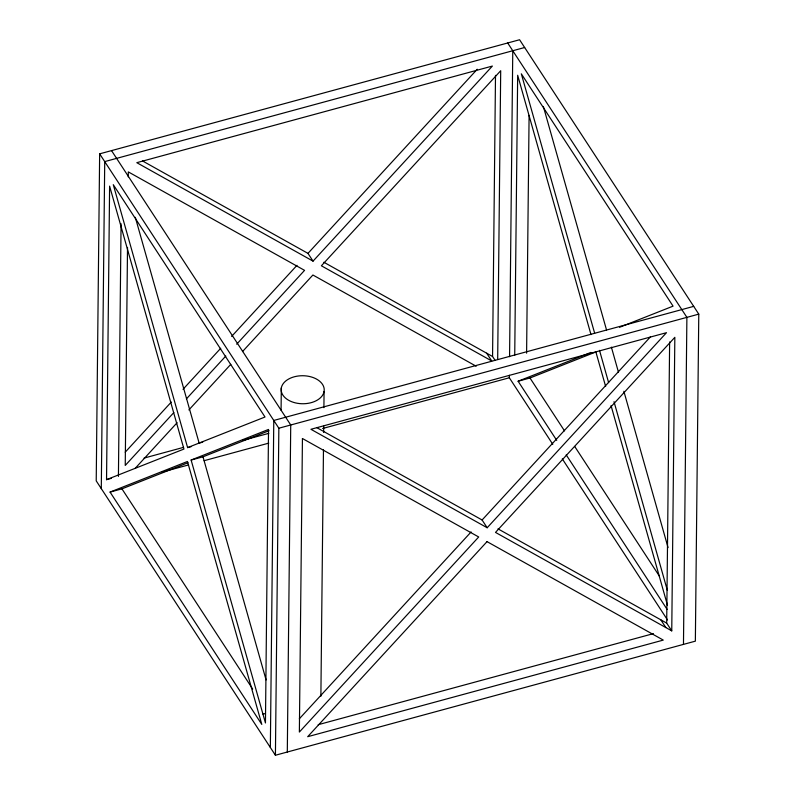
<?xml version="1.0" encoding="UTF-8"?>
<svg xmlns="http://www.w3.org/2000/svg" width="795" height="795" viewBox="0 0 795 795"><rect width="100%" height="100%" fill="white"/><g stroke="black" fill="none" stroke-linecap="round" stroke-linejoin="round"><path stroke-width="1.19" d="M99.643 153.842L96.225 480.866L275.418 755.25L695.357 641.158L698.775 314.134L519.582 39.75L99.643 153.842L278.846 428.217L275.418 755.25M101.293 488.637L104.721 161.604L524.65 47.511M106.54 479.653L109.611 186.119L183.943 449.056L106.54 479.653L111.29 478.361M118.425 476.424L121.069 223.763M127.518 247.444L125.242 465.433L173.847 412.555M128.263 176.848L128.313 171.899L304.565 270.36L236.691 344.195M270.35 747.489L273.778 420.456L693.707 306.363M281.082 410.23L281.311 387.93M287.303 752.02L290.731 424.987L111.529 150.613M320.882 696.281L323.466 449.771M323.644 432.43L323.714 426.239M323.903 407.656L324.072 391.547A21.535 14.012 0.6 0 0 294.239 376.8A21.535 14.012 0.6 0 0 289.768 400.869A21.535 14.012 0.6 0 0 324.072 391.547M495.096 360.373L492.562 356.488L495.504 75.346M497.68 359.3L500.701 70.725L321.379 265.788L491.737 360.96L486.669 353.199M552.793 444.306L509.337 377.774L509.366 375.3M509.565 356.716L512.765 50.741M514.733 355.166L517.664 75.257L590.983 334.606M526.598 353.179L529.092 115.374M671.755 630.872L495.504 532.412L674.836 337.338L671.755 630.872L666.687 623.101L669.629 341.959M683.471 644.387L686.89 317.354L507.697 42.98M125.193 452.196L171.283 402.061M183.019 389.302L220.722 348.28M231.623 336.424L296.982 265.331M313.041 261.138L136.79 162.677L492.373 66.065L313.041 261.138L307.973 253.376L477.248 69.245M186.408 398.891L225.8 356.041M135.249 468.265L177.146 422.682M188.882 409.922L230.779 364.349M242.505 351.579L312.902 275.01L476.175 366.227M299.317 718.809L471.107 531.944M487.176 527.751L310.915 429.29L666.498 332.678L487.176 527.751L482.098 519.99L650.539 336.762M187.61 447.605L265.013 417.007L113.278 184.669L187.61 447.605L191.168 446.641M110.058 492.085L187.461 461.478L261.793 724.414L110.058 492.085L121.943 488.855L187.958 462.75M191.118 460.037L268.531 429.439L265.451 722.973L191.118 460.037L203.003 456.807L269.028 430.711M619.563 327.302L673.057 306.145L521.321 73.816L594.64 333.165M556.719 440.341L518.101 381.222L590.953 352.423M518.101 381.222L529.987 377.993L596.011 351.897M144.064 458.089L183.575 447.356M199.138 443.123L202.725 442.149M278.846 428.217L698.775 314.134M242.525 440.48L268.859 433.325M162.25 472.071L188.584 464.916M204.136 460.693L268.77 443.133M322.631 428.505L509.337 377.774M262.966 714.178L265.341 713.532M318.189 724.702L653.42 633.625M142.534 160.948L307.973 253.376M323.853 262.241L492.562 356.488M316.658 427.561L482.098 519.99M497.978 528.854L666.687 623.101M529.987 377.993L564.53 430.89M574.696 446.442L659.373 576.097M566.199 454.859L667.134 609.407M562.294 458.864L667.532 619.991M660.794 619.812L665.872 627.583M121.943 488.855L252.681 689.036M543.343 106.441L606.525 329.935M611.385 347.137L618.47 372.199M623.866 391.289L668.058 547.596M599.51 350.366L608.612 382.584M614.008 401.674L667.303 590.198M595.843 351.817L605.641 386.479M611.047 405.599L667.472 605.194M135.299 217.303L199.157 443.183M203.003 456.807L266.087 679.934M302.438 438.512L299.367 732.046L478.699 536.973L302.438 438.512M487.027 541.624L307.695 736.697L663.278 640.094L487.027 541.624"/></g></svg>
